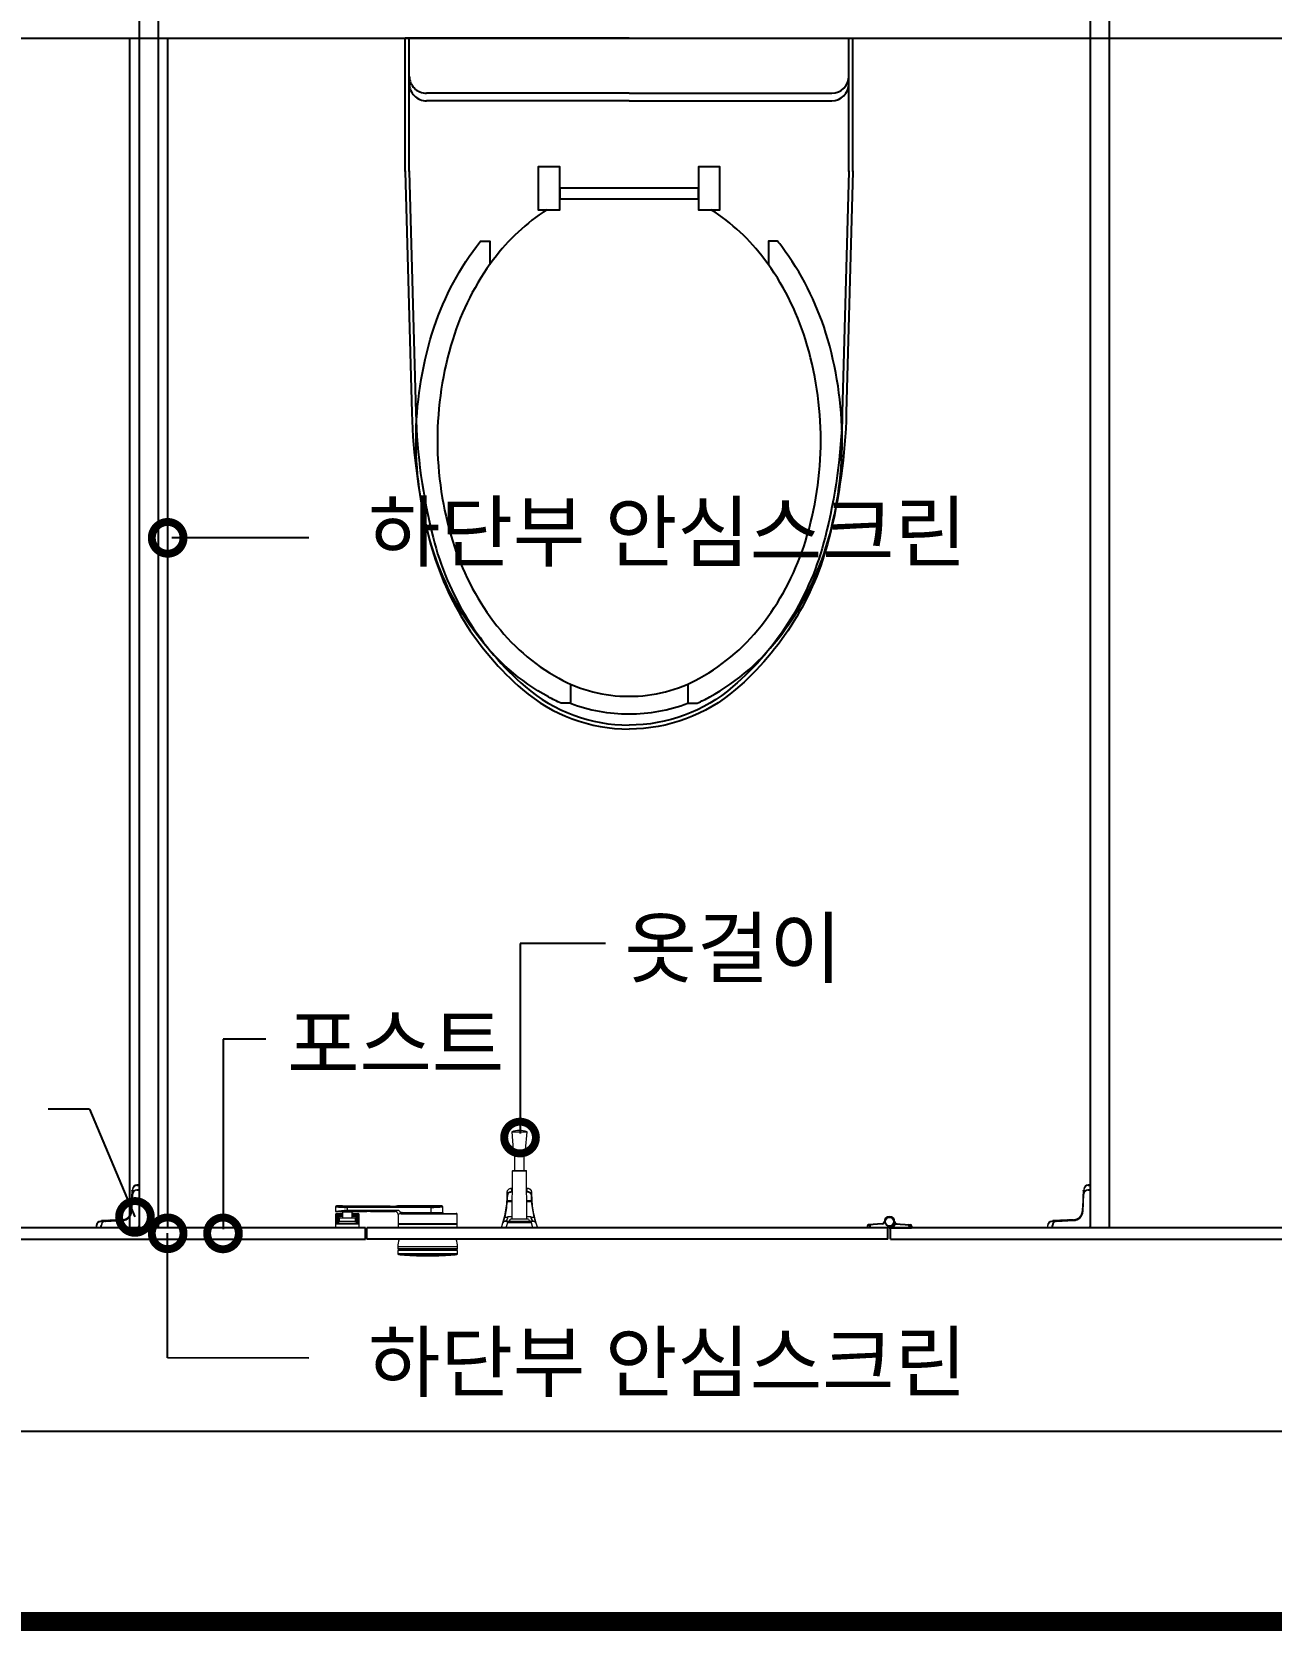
# Model space of a CAD drawing. Extents: x -256 to 8104, y -176 to 5714.
# Drawn here: x 3159 to 3810, y 2764 to 3604 of the extents above; entities that cross this region are included whole.
import ezdxf
from ezdxf.enums import TextEntityAlignment as Align

# ---------------------------------------------------------------- set-up
doc = ezdxf.new("R2010")
doc.units = 0
doc.header["$LTSCALE"] = 30
doc.layers.get('0').update_dxf_attribs({"linetype": 'CONTINUOUS'})
for name, color, linetype in [('0_toilet', 6, 'CONTINUOUS'), ('HAT', 8, 'CONTINUOUS'), ('경첩', 4, 'CONTINUOUS'), ('문자', 3, 'CONTINUOUS'), ('부자재', 4, 'CONTINUOUS'), ('옷걸이', 4, 'CONTINUOUS'), ('잠금쇠(회전형)', 4, 'CONTINUOUS'), ('치수', 1, 'CONTINUOUS'), ('해치', 8, 'CONTINUOUS')]:
    doc.layers.add(name, color=color, linetype=linetype)
doc.styles.add('돋움', font='malgun.ttf')

# ---------------------------------------------------------------- blocks, each defined once
blk = doc.blocks.new('_DOTSMALL')
at = {"color": 0, "linetype": 'ByBlock', "const_width": 0.5}
blk.add_lwpolyline([(-0.0625, 0, 1), (0.0625, 0, 1)], format="xyb", close=True, dxfattribs=at)
blk = doc.blocks.new('A$C63EC304E')
at = {"layer": '치수', "color": 1, "xscale": 2.5, "yscale": 2.5, "zscale": 2.5, "rotation": 234.3098741996962}
blk.add_blockref('_DOTSMALL', (0.312, 0.312), dxfattribs=at)
blk = doc.blocks.new('A$C2BC9653E')
at = {"layer": '치수', "xscale": 0.3333333333333333, "yscale": 0.3333333333333333, "zscale": 0.3333333333333333}
blk.add_blockref('A$C63EC304E', (0, 0), dxfattribs=at)
blk = doc.blocks.new('A$C7FC71301')
at = {"layer": '치수', "rotation": 180}
blk.add_blockref('A$C2BC9653E', (0.208, 0.208), dxfattribs=at)
blk = doc.blocks.new('A$C4A20372B')
at = {"layer": '치수'}
blk.add_blockref('A$C7FC71301', (0, 0), dxfattribs=at)
blk = doc.blocks.new('A$C566469F5')
at = {"layer": '치수'}
blk.add_blockref('A$C4A20372B', (0, 0), dxfattribs=at)
blk = doc.blocks.new('A$C7E317CD4')
at = {"layer": '해치', "xscale": 2, "yscale": 2, "zscale": 2}
blk.add_blockref('A$C566469F5', (0, 0), dxfattribs=at)
blk = doc.blocks.new('A$C601D7F27')
at = {"layer": '치수'}
blk.add_blockref('A$C7E317CD4', (0, 0), dxfattribs=at)
blk = doc.blocks.new('A$C38802C08')
at = {"layer": '치수'}
blk.add_blockref('A$C601D7F27', (0, 0), dxfattribs=at)
blk = doc.blocks.new('A$C10E41893')
at = {"layer": '부자재'}
for p, q in [((6.5, 0), (6.5, 196)), ((123.3, 196), (6.5, 196)), ((123.3, 192.5), (6.5, 192.5)), ((54.8, 0), (54.8, 177.5)), ((61.4, 0), (61.4, 177.5)), ((6.5, 0), (6.5, -196)), ((54.8, 0), (54.8, -177.5)), ((61.4, 0), (61.4, -177.5)), ((123.3, -192.5), (6.5, -192.5)), ((123.3, -196), (6.5, -196))]:
    blk.add_line(p, q, dxfattribs=at)
for points in [[(122.7, 196, -0.012538), (123.3, 196), (334.6, 190.3, -0.055395), (444.7, 175.1, -0.154276), (576.9, 93.3, -0.179504), (611.5, 0, -0.179504)], [(122.8, 192.5, -0.012538), (123.2, 192.5), (334.5, 186.8, -0.055395), (443.8, 171.7, -0.154276), (574.3, 91, -0.179504), (608, 0, -0.179504)], [(572, 51.4), (588.8, 51.4), (588.8, 59.6, 0.021185), (583.3, 70.7, 0.106084), (528.4, 133.7, 0.085733), (452.6, 172.4, 0.075373), (358.7, 186.6, 0.075373), (264.8, 172.4, 0.085733), (189, 133.7, 0.007337), (184.4, 130.1), (184.4, 122), (204.7, 122)], [(156.7, -72, 0.089162), (200.2, -118.7, 0.085733), (270.3, -154.5, 0.075373), (358.7, -167.9, 0.075373), (447.1, -154.5, 0.085733), (517.2, -118.7, 0.106084), (567, -61.6, 0.126931), (582.8, 0, 0.126931), (567, 61.6, 0.106084), (517.2, 118.7, 0.085733), (447.1, 154.5, 0.075373), (358.7, 167.9, 0.075373), (270.3, 154.5, 0.085733), (200.2, 118.7, 0.089162), (156.7, 72)], [(588.8, -51.4, 0.090214), (598.2, 0, 0.090214), (588.8, 51.4, 0.106084)], [(122.7, -196, 0.012538), (123.3, -196), (334.6, -190.3, 0.055395), (444.7, -175.1, 0.154276), (576.9, -93.3, 0.179504), (611.5, 0, 0.179504)], [(122.8, -192.5, 0.012538), (123.2, -192.5), (334.5, -186.8, 0.055395), (443.8, -171.7, 0.154276), (574.3, -91, 0.179504), (608, 0, 0.179504)], [(572, -51.4), (588.8, -51.4), (588.8, -59.6, -0.021185), (583.3, -70.7, -0.106084), (528.4, -133.7, -0.085733), (452.6, -172.4, -0.075373), (358.7, -186.6, -0.075373), (264.8, -172.4, -0.085733), (189, -133.7, -0.007337), (184.4, -130.1), (184.4, -122), (204.7, -122)]]:
    blk.add_lwpolyline(points, format="xyb", dxfattribs=at)
blk.add_lwpolyline([(138, -60.8), (119.3, -60.8), (119.3, -79.5), (156.7, -79.5), (156.7, -60.8), (138, -60.8), (147.3, -60.8), (147.3, 60.8), (138, 60.8), (156.7, 60.8), (156.7, 79.5), (119.3, 79.5), (119.3, 60.8), (138, 60.8), (138, -60.8), (119.3, -60.8)], dxfattribs=at)
for centre, start, end in [((39.8, 177.5), 0, 90), ((46.4, 177.5), 0, 90), ((39.8, -177.5), 270, 0), ((46.4, -177.5), 270, 0)]:
    blk.add_arc(centre, 15, start, end, dxfattribs=at)
blk = doc.blocks.new('AURA_19', base_point=(188321.48, 175.76))
blk.add_line((191041.71, 3776.82), (192541.71, 3776.82))
at = {"color": 2}
for p, q in [((191531.71, 3776.82), (191531.71, 3151.82)), ((191551.71, 3776.82), (191551.71, 3151.82))]:
    blk.add_line(p, q, dxfattribs=at)
at = {"color": 8}
blk.add_line((190805.64, 3045.01), (192768.23, 3045.01), dxfattribs=at)
at = {"color": 8, "const_width": 10}
blk.add_lwpolyline([(188368.92, 2945.01), (194153.46, 2945.01)], dxfattribs=at)
at = {"layer": '0_toilet'}
for p, q in [((191536.71, 3876.82), (191536.71, 3151.82)), ((191546.71, 3876.82), (191546.71, 3151.82)), ((192036.66, 3876.82), (192036.66, 3151.82)), ((192046.76, 3151.81), (192046.76, 3876.81)), ((191655.64, 3151.82), (191431.71, 3151.82)), ((191655.64, 3145.82), (191655.64, 3151.82)), ((191930.21, 3151.82), (191656.39, 3151.82)), ((191656.39, 3145.82), (191656.39, 3151.82)), ((191930.21, 3145.82), (191930.21, 3151.82)), ((192160.69, 3151.82), (191931.71, 3151.82)), ((191931.71, 3145.82), (191931.71, 3151.82)), ((191431.71, 3145.82), (191655.64, 3145.82)), ((191930.21, 3145.82), (191656.39, 3145.82)), ((191931.71, 3145.82), (192160.69, 3145.82))]:
    blk.add_line(p, q, dxfattribs=at)
at = {"layer": '경첩', "color": 4, "linetype": 'Continuous', "lineweight": 15}
for p, q in [((191533.11, 3169.58), (191532.69, 3160.61)), ((191532.75, 3167.27), (191532.72, 3166.6)), ((191532.75, 3167.27), (191532.99, 3167.03)), ((191532.77, 3167.61), (191533, 3167.37)), ((191532.92, 3170.99), (191532.8, 3168.29)), ((191532.8, 3168.29), (191533.04, 3168.05)), ((191532.92, 3170.99), (191533.16, 3170.75)), ((191532.94, 3160.59), (191533.36, 3169.57)), ((191533.03, 3171.58), (191533.2, 3171.42)), ((191533.23, 3172.08), (191533.11, 3169.58)), ((191533.41, 3170.62), (191533.48, 3172.07)), ((191535.46, 3171.82), (191535.46, 3171.92)), ((191535.46, 3171.92), (191536.71, 3171.92)), ((191535.46, 3171.82), (191535.46, 3171.57)), ((191536.71, 3171.82), (191535.46, 3171.82)), ((191535.46, 3171.57), (191536.71, 3171.57)), ((191535.57, 3174.07), (191535.57, 3174.32)), ((191536.71, 3174.32), (191535.57, 3174.32)), ((191535.57, 3174.07), (191536.71, 3174.07)), ((191536.71, 3174.07), (191536.71, 3174.32)), ((191536.71, 3171.92), (191536.71, 3174.07)), ((191536.71, 3171.57), (191536.71, 3171.82)), ((191536.71, 3171.57), (191536.71, 3153.32)), ((192033.06, 3169.58), (192032.64, 3160.61)), ((192032.7, 3167.27), (192032.67, 3166.6)), ((192032.7, 3167.27), (192032.94, 3167.03)), ((192032.72, 3167.61), (192032.95, 3167.37)), ((192032.87, 3170.99), (192032.75, 3168.29)), ((192032.75, 3168.29), (192032.99, 3168.05)), ((192032.87, 3170.99), (192033.11, 3170.75)), ((192032.89, 3160.59), (192033.31, 3169.57)), ((192032.98, 3171.58), (192033.15, 3171.42)), ((192033.18, 3172.08), (192033.06, 3169.58)), ((192033.36, 3170.62), (192033.43, 3172.07)), ((192035.41, 3171.82), (192035.41, 3171.92)), ((192035.41, 3171.92), (192036.66, 3171.92)), ((192035.41, 3171.82), (192035.41, 3171.57)), ((192036.66, 3171.82), (192035.41, 3171.82)), ((192035.41, 3171.57), (192036.66, 3171.57)), ((192035.52, 3174.07), (192035.52, 3174.32)), ((192036.66, 3174.32), (192035.52, 3174.32)), ((192035.52, 3174.07), (192036.66, 3174.07)), ((192036.66, 3174.07), (192036.66, 3174.32)), ((192036.66, 3171.92), (192036.66, 3174.07)), ((192036.66, 3171.57), (192036.66, 3171.82)), ((192036.66, 3171.57), (192036.66, 3153.32)), ((191531.88, 3158.6), (191532.06, 3158.41)), ((191532, 3158.83), (191532.18, 3158.65)), ((191532.16, 3159.23), (191532.36, 3159.04)), ((191532.52, 3159.55), (191532.31, 3159.76)), ((191532.32, 3159.76), (191532.52, 3159.55)), ((191532.39, 3160.13), (191532.6, 3159.91)), ((191532.42, 3160.35), (191532.64, 3160.13)), ((191532.47, 3161.26), (191532.44, 3160.62)), ((191532.49, 3161.7), (191532.47, 3161.36)), ((191532.47, 3161.36), (191532.71, 3161.13)), ((191532.47, 3161.36), (191532.47, 3161.26)), ((191532.47, 3161.26), (191532.71, 3161.03)), ((191532.54, 3162.72), (191532.49, 3161.8)), ((191532.49, 3161.8), (191532.73, 3161.56)), ((191532.49, 3161.8), (191532.49, 3161.7)), ((191532.49, 3161.7), (191532.73, 3161.46)), ((191532.54, 3162.72), (191532.77, 3162.48)), ((191532.57, 3163.38), (191532.55, 3162.96)), ((191532.55, 3162.96), (191532.79, 3162.72)), ((191532.7, 3166.26), (191532.57, 3163.39)), ((191532.57, 3163.39), (191532.81, 3163.15)), ((191532.57, 3163.38), (191532.81, 3163.14)), ((191532.7, 3166.26), (191532.94, 3166.02)), ((191532.72, 3166.6), (191532.96, 3166.36)), ((192031.83, 3158.6), (192032.01, 3158.41)), ((192031.95, 3158.83), (192032.13, 3158.65)), ((192032.11, 3159.23), (192032.31, 3159.04)), ((192032.47, 3159.55), (192032.26, 3159.76)), ((192032.27, 3159.76), (192032.47, 3159.55)), ((192032.34, 3160.13), (192032.55, 3159.91)), ((192032.37, 3160.35), (192032.59, 3160.13)), ((192032.42, 3161.26), (192032.39, 3160.62)), ((192032.44, 3161.7), (192032.42, 3161.36)), ((192032.42, 3161.36), (192032.66, 3161.13)), ((192032.42, 3161.36), (192032.42, 3161.26)), ((192032.42, 3161.26), (192032.66, 3161.03)), ((192032.49, 3162.72), (192032.44, 3161.8)), ((192032.44, 3161.8), (192032.68, 3161.56)), ((192032.44, 3161.8), (192032.44, 3161.7)), ((192032.44, 3161.7), (192032.68, 3161.46)), ((192032.49, 3162.72), (192032.72, 3162.48)), ((192032.52, 3163.38), (192032.5, 3162.96)), ((192032.5, 3162.96), (192032.74, 3162.72)), ((192032.65, 3166.26), (192032.52, 3163.39)), ((192032.52, 3163.39), (192032.76, 3163.15)), ((192032.52, 3163.38), (192032.76, 3163.14)), ((192032.65, 3166.26), (192032.89, 3166.02)), ((192032.67, 3166.6), (192032.91, 3166.36)), ((191514.46, 3152.96), (191514.21, 3152.96)), ((191514.21, 3152.96), (191514.21, 3151.82)), ((191514.21, 3151.82), (191514.46, 3151.82)), ((191514.46, 3151.82), (191514.46, 3152.96)), ((191514.46, 3151.82), (191516.61, 3151.82)), ((191518.95, 3155.42), (191516.45, 3155.31)), ((191516.47, 3155.06), (191517.91, 3155.12)), ((191516.61, 3151.82), (191516.61, 3153.07)), ((191516.61, 3153.07), (191516.71, 3153.07)), ((191516.71, 3153.08), (191516.96, 3153.08)), ((191516.71, 3153.08), (191516.71, 3151.82)), ((191516.71, 3151.82), (191516.96, 3151.82)), ((191516.95, 3155.5), (191517.03, 3155.58)), ((191516.95, 3155.5), (191517.11, 3155.34)), ((191516.96, 3151.82), (191516.96, 3153.08)), ((191535.21, 3151.82), (191516.96, 3151.82)), ((191520.25, 3155.73), (191517.03, 3155.58)), ((191527.93, 3155.85), (191518.95, 3155.42)), ((191518.97, 3155.17), (191527.94, 3155.6)), ((191520.25, 3155.73), (191520.49, 3155.5)), ((191520.92, 3155.77), (191521.16, 3155.53)), ((191521.26, 3155.78), (191521.5, 3155.54)), ((191524.64, 3155.94), (191521.93, 3155.81)), ((191521.93, 3155.81), (191522.17, 3155.58)), ((191524.64, 3155.94), (191524.87, 3155.7)), ((191525.31, 3155.97), (191525.55, 3155.73)), ((191525.65, 3155.99), (191525.89, 3155.75)), ((191527.67, 3156.08), (191526.32, 3156.02)), ((191526.32, 3156.02), (191526.56, 3155.78)), ((191527.91, 3156.1), (191527.67, 3156.08)), ((191527.67, 3156.08), (191527.91, 3155.85)), ((191528.92, 3156.25), (191529.12, 3156.05)), ((191529.45, 3156.43), (191529.64, 3156.24)), ((191529.7, 3156.54), (191529.89, 3156.35)), ((191530.16, 3156.78), (191530.34, 3156.6)), ((191530.37, 3156.92), (191530.55, 3156.74)), ((191531.46, 3157.95), (191531.64, 3157.78)), ((191531.61, 3158.16), (191531.79, 3157.98)), ((192014.41, 3152.96), (192014.16, 3152.96)), ((192014.16, 3152.96), (192014.16, 3151.82)), ((192014.16, 3151.82), (192014.41, 3151.82)), ((192014.41, 3151.82), (192014.41, 3152.96)), ((192014.41, 3151.82), (192016.56, 3151.82)), ((192018.9, 3155.42), (192016.4, 3155.31)), ((192016.42, 3155.06), (192017.86, 3155.12)), ((192016.56, 3151.82), (192016.56, 3153.07)), ((192016.56, 3153.07), (192016.66, 3153.07)), ((192016.66, 3153.08), (192016.91, 3153.08)), ((192016.66, 3153.08), (192016.66, 3151.82)), ((192016.66, 3151.82), (192016.91, 3151.82)), ((192016.9, 3155.5), (192016.98, 3155.58)), ((192016.9, 3155.5), (192017.06, 3155.34)), ((192016.91, 3151.82), (192016.91, 3153.08)), ((192035.16, 3151.82), (192016.91, 3151.82)), ((192020.2, 3155.73), (192016.98, 3155.58)), ((192027.88, 3155.85), (192018.9, 3155.42)), ((192018.92, 3155.17), (192027.89, 3155.6)), ((192020.2, 3155.73), (192020.44, 3155.5)), ((192020.87, 3155.77), (192021.11, 3155.53)), ((192021.21, 3155.78), (192021.45, 3155.54)), ((192024.59, 3155.94), (192021.88, 3155.81)), ((192021.88, 3155.81), (192022.12, 3155.58)), ((192024.59, 3155.94), (192024.82, 3155.7)), ((192025.26, 3155.97), (192025.5, 3155.73)), ((192025.6, 3155.99), (192025.84, 3155.75)), ((192027.62, 3156.08), (192026.27, 3156.02)), ((192026.27, 3156.02), (192026.51, 3155.78)), ((192027.86, 3156.1), (192027.62, 3156.08)), ((192027.62, 3156.08), (192027.86, 3155.85)), ((192028.87, 3156.25), (192029.07, 3156.05)), ((192029.4, 3156.43), (192029.59, 3156.24)), ((192029.65, 3156.54), (192029.84, 3156.35)), ((192030.11, 3156.78), (192030.29, 3156.6)), ((192030.32, 3156.92), (192030.5, 3156.74)), ((192031.41, 3157.95), (192031.59, 3157.78)), ((192031.56, 3158.16), (192031.74, 3157.98))]:
    blk.add_line(p, q, dxfattribs=at)
at = {"layer": '경첩', "color": 4, "linetype": 'Continuous', "lineweight": 15, "flags": 128}
for points in [[(191532.8, 3168.29), (191532.79, 3168.15), (191532.79, 3168.03), (191532.78, 3167.91), (191532.77, 3167.81), (191532.77, 3167.72), (191532.77, 3167.66), (191532.77, 3167.62), (191532.77, 3167.61)], [(191532.95, 3171.5), (191532.94, 3171.39), (191532.94, 3171.27), (191532.93, 3171.13), (191532.92, 3170.99)], [(191532.95, 3171.5), (191532.97, 3171.52), (191532.99, 3171.53), (191533, 3171.55), (191533.01, 3171.56), (191533.02, 3171.57), (191533.03, 3171.58), (191533.03, 3171.58), (191533.03, 3171.58)], [(191533.11, 3169.58), (191533.11, 3169.58), (191533.13, 3169.58), (191533.15, 3169.58), (191533.18, 3169.58), (191533.22, 3169.57), (191533.26, 3169.57), (191533.31, 3169.57), (191533.36, 3169.57)], [(191533.48, 3172.07), (191533.43, 3172.07), (191533.38, 3172.07), (191533.34, 3172.07), (191533.3, 3172.08), (191533.27, 3172.08), (191533.25, 3172.08), (191533.23, 3172.08), (191533.23, 3172.08)], [(192032.75, 3168.29), (192032.74, 3168.15), (192032.74, 3168.03), (192032.73, 3167.91), (192032.72, 3167.81), (192032.72, 3167.72), (192032.72, 3167.66), (192032.72, 3167.62), (192032.72, 3167.61)], [(192032.9, 3171.5), (192032.89, 3171.39), (192032.89, 3171.27), (192032.88, 3171.13), (192032.87, 3170.99)], [(192032.9, 3171.5), (192032.92, 3171.52), (192032.94, 3171.53), (192032.95, 3171.55), (192032.96, 3171.56), (192032.97, 3171.57), (192032.98, 3171.58), (192032.98, 3171.58), (192032.98, 3171.58)], [(192033.06, 3169.58), (192033.06, 3169.58), (192033.08, 3169.58), (192033.1, 3169.58), (192033.13, 3169.58), (192033.17, 3169.57), (192033.21, 3169.57), (192033.26, 3169.57), (192033.31, 3169.57)], [(192033.43, 3172.07), (192033.38, 3172.07), (192033.33, 3172.07), (192033.29, 3172.07), (192033.25, 3172.08), (192033.22, 3172.08), (192033.2, 3172.08), (192033.18, 3172.08), (192033.18, 3172.08)], [(191532.32, 3159.76), (191532.32, 3159.76), (191532.32, 3159.76)], [(191532.42, 3160.35), (191532.4, 3160.19), (191532.39, 3160.13)], [(191532.55, 3162.96), (191532.54, 3162.89), (191532.54, 3162.81), (191532.54, 3162.72)], [(191532.57, 3163.39), (191532.57, 3163.39), (191532.57, 3163.38)], [(191532.69, 3160.61), (191532.69, 3160.61), (191532.7, 3160.6), (191532.73, 3160.6), (191532.76, 3160.6), (191532.8, 3160.6), (191532.84, 3160.6), (191532.89, 3160.6), (191532.94, 3160.59)], [(192032.27, 3159.76), (192032.27, 3159.76), (192032.27, 3159.76)], [(192032.37, 3160.35), (192032.35, 3160.19), (192032.34, 3160.13)], [(192032.5, 3162.96), (192032.49, 3162.89), (192032.49, 3162.81), (192032.49, 3162.72)], [(192032.52, 3163.39), (192032.52, 3163.39), (192032.52, 3163.38)], [(192032.64, 3160.61), (192032.64, 3160.61), (192032.65, 3160.6), (192032.68, 3160.6), (192032.71, 3160.6), (192032.75, 3160.6), (192032.79, 3160.6), (192032.84, 3160.6), (192032.89, 3160.59)], [(191516.47, 3155.06), (191516.46, 3155.1), (191516.46, 3155.15), (191516.46, 3155.19), (191516.46, 3155.23), (191516.46, 3155.26), (191516.45, 3155.29), (191516.45, 3155.3), (191516.45, 3155.31)], [(191518.95, 3155.42), (191518.95, 3155.42), (191518.95, 3155.4), (191518.96, 3155.38), (191518.96, 3155.35), (191518.96, 3155.31), (191518.96, 3155.27), (191518.96, 3155.22), (191518.97, 3155.17)], [(191520.92, 3155.77), (191520.91, 3155.77), (191520.87, 3155.76), (191520.81, 3155.76), (191520.72, 3155.76), (191520.62, 3155.75), (191520.5, 3155.75), (191520.38, 3155.74), (191520.25, 3155.73)], [(191521.93, 3155.81), (191521.82, 3155.81), (191521.7, 3155.8), (191521.6, 3155.8), (191521.5, 3155.79), (191521.42, 3155.79), (191521.35, 3155.79), (191521.3, 3155.78), (191521.27, 3155.78), (191521.26, 3155.78)], [(191525.31, 3155.97), (191525.3, 3155.97), (191525.26, 3155.97), (191525.2, 3155.97), (191525.11, 3155.96), (191525.01, 3155.96), (191524.89, 3155.95), (191524.77, 3155.95), (191524.64, 3155.94)], [(191526.32, 3156.02), (191526.19, 3156.01), (191526.07, 3156.01), (191525.95, 3156), (191525.85, 3156), (191525.76, 3155.99), (191525.7, 3155.99), (191525.66, 3155.99), (191525.65, 3155.99)], [(191527.93, 3155.85), (191527.93, 3155.84), (191527.93, 3155.83), (191527.93, 3155.8), (191527.93, 3155.77), (191527.93, 3155.74), (191527.93, 3155.69), (191527.94, 3155.65), (191527.94, 3155.6)], [(192016.42, 3155.06), (192016.41, 3155.1), (192016.41, 3155.15), (192016.41, 3155.19), (192016.41, 3155.23), (192016.41, 3155.26), (192016.4, 3155.29), (192016.4, 3155.3), (192016.4, 3155.31)], [(192018.9, 3155.42), (192018.9, 3155.42), (192018.9, 3155.4), (192018.91, 3155.38), (192018.91, 3155.35), (192018.91, 3155.31), (192018.91, 3155.27), (192018.91, 3155.22), (192018.92, 3155.17)], [(192020.87, 3155.77), (192020.86, 3155.77), (192020.82, 3155.76), (192020.76, 3155.76), (192020.67, 3155.76), (192020.57, 3155.75), (192020.45, 3155.75), (192020.33, 3155.74), (192020.2, 3155.73)], [(192021.88, 3155.81), (192021.77, 3155.81), (192021.65, 3155.8), (192021.55, 3155.8), (192021.45, 3155.79), (192021.37, 3155.79), (192021.3, 3155.79), (192021.25, 3155.78), (192021.22, 3155.78), (192021.21, 3155.78)], [(192025.26, 3155.97), (192025.25, 3155.97), (192025.21, 3155.97), (192025.15, 3155.97), (192025.06, 3155.96), (192024.96, 3155.96), (192024.84, 3155.95), (192024.72, 3155.95), (192024.59, 3155.94)], [(192026.27, 3156.02), (192026.14, 3156.01), (192026.02, 3156.01), (192025.9, 3156), (192025.8, 3156), (192025.71, 3155.99), (192025.65, 3155.99), (192025.61, 3155.99), (192025.6, 3155.99)], [(192027.88, 3155.85), (192027.88, 3155.84), (192027.88, 3155.83), (192027.88, 3155.8), (192027.88, 3155.77), (192027.88, 3155.74), (192027.88, 3155.69), (192027.89, 3155.65), (192027.89, 3155.6)]]:
    blk.add_lwpolyline(points, dxfattribs=at)
at = {"layer": '경첩', "color": 4, "linetype": 'Continuous', "lineweight": 15}
for centre, radius, start, end in [((191535.46, 3169.47), 2.35, 90, 177.30166), ((191535.57, 3171.97), 2.35, 90, 177.30166), ((191535.46, 3169.47), 2.1, 90, 177.30166), ((191535.57, 3171.97), 2.1, 90, 177.30166), ((192035.41, 3169.47), 2.35, 90, 177.30166), ((192035.52, 3171.97), 2.35, 90, 177.30166), ((192035.41, 3169.47), 2.1, 90, 177.30166), ((192035.52, 3171.97), 2.1, 90, 177.30166), ((191527.69, 3160.84), 5, 272.69834, 357.30166), ((191527.69, 3160.84), 5.25, 272.69834, 357.30166), ((191527.69, 3160.84), 4.75, 325.61511, 331.82645), ((191527.69, 3160.84), 4.75, 335.00519, 340.23398), ((191527.69, 3160.84), 4.75, 340.23398, 346.75686), ((191527.69, 3160.84), 4.75, 346.83767, 351.3944), ((191527.69, 3160.84), 4.75, 354.09118, 357.30166), ((192027.64, 3160.84), 5, 272.69834, 357.30166), ((192027.64, 3160.84), 5.25, 272.69834, 357.30166), ((192027.64, 3160.84), 4.75, 325.61511, 331.82645), ((192027.64, 3160.84), 4.75, 335.00519, 340.23398), ((192027.64, 3160.84), 4.75, 340.23398, 346.75686), ((192027.64, 3160.84), 4.75, 346.83767, 351.3944), ((192027.64, 3160.84), 4.75, 354.09118, 357.30166), ((191516.56, 3152.96), 2.35, 92.69834, 180), ((191516.56, 3152.96), 2.1, 92.69834, 180), ((191519.06, 3153.08), 2.35, 92.69834, 180), ((191519.06, 3153.08), 2.1, 92.69834, 180), ((191527.69, 3160.84), 4.75, 272.69834, 285), ((191527.69, 3160.84), 4.75, 284.99982, 291.75061), ((191527.69, 3160.84), 4.75, 294.99481, 301.29977), ((191527.69, 3160.84), 4.75, 301.29911, 304.38581), ((191527.69, 3160.84), 4.75, 304.38489, 322.56084), ((191527.69, 3160.84), 4.75, 322.56123, 325.61449), ((191535.21, 3153.32), 1.5, 270, 0), ((192016.51, 3152.96), 2.35, 92.69834, 180), ((192016.51, 3152.96), 2.1, 92.69834, 180), ((192019.01, 3153.08), 2.35, 92.69834, 180), ((192019.01, 3153.08), 2.1, 92.69834, 180), ((192027.64, 3160.84), 4.75, 272.69834, 285), ((192027.64, 3160.84), 4.75, 284.99982, 291.75061), ((192027.64, 3160.84), 4.75, 294.99481, 301.29977), ((192027.64, 3160.84), 4.75, 301.29911, 304.38581), ((192027.64, 3160.84), 4.75, 304.38489, 322.56084), ((192027.64, 3160.84), 4.75, 322.56123, 325.61449), ((192035.16, 3153.32), 1.5, 270, 0)]:
    blk.add_arc(centre, radius, start, end, dxfattribs=at)
at = {"layer": '부자재'}
for p, q in [((191919.52, 3152.74), (191919.52, 3151.82)), ((191930.18, 3151.82), (191919.52, 3151.82)), ((191927.27, 3153.9), (191920.07, 3153.4)), ((191920.77, 3152.91), (191920.77, 3151.82)), ((191930.98, 3152.37), (191930.98, 3151.57)), ((191931.23, 3151.57), (191930.98, 3151.57)), ((191931.23, 3152.37), (191931.23, 3151.57)), ((191931.7, 3151.86), (191931.7, 3151.82)), ((191931.7, 3151.82), (191942.69, 3151.82)), ((191933.98, 3153.98), (191942.14, 3153.4)), ((191941.44, 3152.91), (191941.44, 3151.82)), ((191942.69, 3152.74), (191942.69, 3151.82))]:
    blk.add_line(p, q, dxfattribs=at)
at = {"layer": '부자재', "color": 1}
blk.add_circle((191931.11, 3155.03), 2.34, dxfattribs=at)
at = {"layer": '부자재'}
for centre, radius, start, end in [((191920.22, 3152.72), 0.7, 101.7765, 181.67124), ((191921.63, 3152.67), 0.884, 113.40773, 164.5497), ((191927.2, 3155.2), 1.29, 272.92313, 352.47243), ((191931.11, 3155.03), 2.62, 270, 180), ((191931.47, 3150.79), 1.65, 102.52675, 141.54753), ((191930.75, 3150.79), 1.65, 43.10029, 77.47325), ((191931.2, 3154.68), 2.86, 280.08401, 345.97919), ((191935.02, 3155.2), 1.29, 187.52757, 267.07687), ((191940.59, 3152.67), 0.884, 15.4503, 67.30044), ((191942, 3152.72), 0.7, 358.32876, 78.2235)]:
    blk.add_arc(centre, radius, start, end, dxfattribs=at)
at = {"layer": '옷걸이', "lineweight": 15}
for p, q in [((191732.6, 3202.25), (191733.35, 3192.75)), ((191732.6, 3202.25), (191740.6, 3202.25)), ((191739.85, 3192.75), (191740.6, 3202.25)), ((191733.35, 3192.75), (191739.85, 3192.75)), ((191734.1, 3192.75), (191734.1, 3181.9)), ((191739.1, 3181.9), (191739.1, 3192.75)), ((191732.85, 3181.66), (191732.63, 3156.4)), ((191740.35, 3181.66), (191732.85, 3181.66)), ((191733.1, 3181.9), (191736.6, 3181.9)), ((191736.6, 3181.9), (191740.1, 3181.9)), ((191740.57, 3156.4), (191740.35, 3181.66)), ((191732.77, 3172.54), (191732.67, 3172.54)), ((191732.67, 3172.54), (191732.67, 3172.45)), ((191732.77, 3172.45), (191732.67, 3172.45)), ((191732.68, 3170.92), (191732.68, 3170.56)), ((191732.68, 3170.92), (191732.76, 3170.92)), ((191732.75, 3170.56), (191732.68, 3170.56)), ((191740.53, 3172.54), (191740.43, 3172.54)), ((191740.53, 3172.45), (191740.43, 3172.45)), ((191740.44, 3170.92), (191740.52, 3170.92)), ((191740.52, 3170.56), (191740.45, 3170.56)), ((191740.52, 3170.92), (191740.52, 3170.56)), ((191740.53, 3172.54), (191740.53, 3172.45)), ((191732.71, 3165.44), (191730.26, 3165.44)), ((191730.33, 3166.2), (191732.72, 3166.2)), ((191740.48, 3166.2), (191742.87, 3166.2)), ((191742.94, 3165.44), (191740.49, 3165.44)), ((191727.1, 3151.9), (191727.94, 3154.47)), ((191729.48, 3151.9), (191727.1, 3151.9)), ((191727.94, 3154.47), (191727.95, 3154.48)), ((191727.95, 3154.48), (191727.95, 3154.48)), ((191728.93, 3155.27), (191728.82, 3155.24)), ((191728.9, 3155.16), (191728.89, 3155.16)), ((191744.31, 3155.16), (191728.9, 3155.16)), ((191730.34, 3157.31), (191728.91, 3157.31)), ((191730.34, 3157.29), (191728.91, 3157.29)), ((191730.31, 3154.45), (191729.48, 3151.9)), ((191743.73, 3151.9), (191729.48, 3151.9)), ((191730.28, 3156.75), (191730.35, 3157.33)), ((191730.31, 3154.45), (191730.31, 3155.14)), ((191730.31, 3155.14), (191742.89, 3155.14)), ((191742.89, 3154.45), (191730.31, 3154.45)), ((191741.38, 3156.4), (191731.83, 3156.4)), ((191742.86, 3157.33), (191742.92, 3156.77)), ((191744.29, 3157.31), (191742.86, 3157.31)), ((191744.29, 3157.29), (191742.86, 3157.29)), ((191742.89, 3154.45), (191742.89, 3155.14)), ((191743.73, 3151.9), (191742.89, 3154.45)), ((191746.1, 3151.9), (191743.73, 3151.9)), ((191744.37, 3155.24), (191744.27, 3155.27)), ((191744.31, 3155.16), (191744.31, 3155.16)), ((191744.42, 3155.23), (191744.33, 3155.26)), ((191745.25, 3154.48), (191745.26, 3154.48)), ((191745.26, 3154.48), (191745.26, 3154.47)), ((191745.26, 3154.47), (191746.1, 3151.9))]:
    blk.add_line(p, q, dxfattribs=at)
at = {"layer": '옷걸이', "lineweight": 15, "flags": 128}
for points in [[(191732.67, 3172.54), (191732.62, 3172.54), (191732.29, 3172.52), (191731.96, 3172.47), (191731.64, 3172.39), (191731.35, 3172.28), (191731.07, 3172.15), (191730.83, 3171.99), (191730.61, 3171.81), (191730.44, 3171.61), (191730.3, 3171.39), (191730.21, 3171.16), (191730.17, 3170.93), (191730.18, 3170.89)], [(191732.67, 3172.45), (191732.25, 3172.42), (191731.84, 3172.36), (191731.46, 3172.24), (191731.11, 3172.09), (191730.8, 3171.91), (191730.55, 3171.69), (191730.36, 3171.45), (191730.23, 3171.19), (191730.17, 3170.87), (191730.17, 3170.82)], [(191730.18, 3169.32), (191730.22, 3169.59), (191730.33, 3169.85), (191730.5, 3170.09), (191730.74, 3170.32), (191731.03, 3170.51), (191731.37, 3170.68), (191731.74, 3170.8), (191732.14, 3170.88), (191732.68, 3170.92)], [(191732.68, 3170.56), (191732.2, 3170.53), (191731.84, 3170.46), (191731.5, 3170.35), (191731.19, 3170.2), (191730.93, 3170.03), (191730.72, 3169.82), (191730.56, 3169.6), (191730.47, 3169.37), (191730.43, 3169.12)], [(191740.52, 3170.92), (191740.94, 3170.89), (191741.35, 3170.83), (191741.73, 3170.71), (191742.08, 3170.56), (191742.39, 3170.38), (191742.64, 3170.16), (191742.83, 3169.92), (191742.96, 3169.66), (191743.02, 3169.32)], [(191742.77, 3169.12), (191742.71, 3169.43), (191742.6, 3169.67), (191742.43, 3169.88), (191742.2, 3170.08), (191741.92, 3170.25), (191741.61, 3170.38), (191741.26, 3170.48), (191740.9, 3170.54), (191740.52, 3170.56)], [(191743.03, 3170.82), (191743.03, 3170.83), (191743.01, 3171.06), (191742.94, 3171.28), (191742.84, 3171.5), (191742.69, 3171.7), (191742.5, 3171.89), (191742.28, 3172.06), (191742.03, 3172.2), (191741.74, 3172.33), (191741.44, 3172.42), (191741.12, 3172.49), (191740.79, 3172.53), (191740.53, 3172.53)], [(191743.03, 3170.82), (191743, 3171.09), (191742.9, 3171.35), (191742.73, 3171.6), (191742.5, 3171.82), (191742.22, 3172.02), (191741.88, 3172.19), (191741.51, 3172.32), (191741.11, 3172.4), (191740.61, 3172.45), (191740.53, 3172.45)], [(191730.01, 3165.46), (191730.02, 3165.46), (191730.03, 3165.46), (191730.06, 3165.45), (191730.09, 3165.45), (191730.13, 3165.45), (191730.17, 3165.44), (191730.22, 3165.44), (191730.26, 3165.44)], [(191743.19, 3165.46), (191743.18, 3165.46), (191743.17, 3165.46), (191743.14, 3165.45), (191743.11, 3165.45), (191743.08, 3165.45), (191743.03, 3165.44), (191742.99, 3165.44), (191742.94, 3165.44)], [(191728.67, 3157.11), (191728.67, 3157.12), (191728.67, 3157.11)], [(191728.87, 3155.26), (191728.81, 3155.25), (191728.77, 3155.23)], [(191728.87, 3155.26), (191728.88, 3155.27), (191728.93, 3155.27)], [(191728.93, 3155.27), (191728.9, 3155.19), (191728.9, 3155.16)], [(191728.91, 3157.3), (191728.91, 3157.31), (191728.91, 3157.29)], [(191731.11, 3155.2), (191730.69, 3155.21), (191730.45, 3155.24), (191730.37, 3155.27), (191730.47, 3155.31), (191730.75, 3155.35), (191730.86, 3155.36)], [(191732.64, 3157.69), (191732.04, 3157.67), (191730.77, 3157.62)], [(191742.43, 3157.62), (191740.85, 3157.68), (191740.56, 3157.69)], [(191742.34, 3155.36), (191742.62, 3155.33), (191742.81, 3155.29), (191742.81, 3155.25), (191742.64, 3155.23), (191742.31, 3155.2), (191741.85, 3155.19)], [(191744.31, 3155.16), (191744.3, 3155.19), (191744.27, 3155.27)], [(191744.33, 3155.26), (191744.32, 3155.27), (191744.27, 3155.27)]]:
    blk.add_lwpolyline(points, dxfattribs=at)
at = {"layer": '옷걸이', "lineweight": 15}
for centre, radius, start, end in [((191736.6, 3191.96), 11.04, 68.76069, 111.23931), ((191733.1, 3181.65), 0.25, 90, 179.5), ((191740.1, 3181.65), 0.25, 0.5, 90), ((191677.42, 3169.68), 52.77, 356.45107, 359.60958), ((191677.42, 3169.68), 52.77, 359.60958, 1.23689), ((191730.41, 3169.35), 0.227, 188.20874, 276.39203), ((191677.42, 3169.49), 53.02, 356.45107, 359.60958), ((191677.42, 3171.28), 55.27, 359.61891, 1.20733), ((191795.78, 3171.28), 55.27, 178.79267, 180.38109), ((191742.79, 3169.35), 0.227, 263.60797, 351.79126), ((191795.78, 3169.49), 53.02, 180.39042, 183.54893), ((191795.78, 3169.68), 52.77, 178.76311, 180.39042), ((191795.78, 3169.68), 52.77, 180.39042, 183.54893), ((191677.42, 3169.68), 52.77, 346.23171, 355.4136), ((191677.42, 3169.68), 53.02, 346.50971, 355.4136), ((191677.42, 3169.68), 52.77, 355.41362, 356.45105), ((191730.31, 3166.43), 0.23, 185.45744, 275.18876), ((191696.36, 3168.84), 34.07, 354.27357, 355.56682), ((191742.89, 3166.43), 0.23, 264.81124, 354.54256), ((191776.84, 3168.84), 34.08, 184.43326, 185.72635), ((191795.78, 3169.68), 53.02, 184.5864, 193.49029), ((191795.78, 3169.68), 52.76, 183.54888, 184.58645), ((191795.78, 3169.68), 52.77, 184.5864, 193.76829), ((191728.89, 3154.16), 1, 89.99372, 161.80813), ((191678.66, 3169.34), 51.47, 343.23764, 346.25768), ((191729.05, 3154.09), 1.17, 101.39698, 160.6752), ((191679.06, 3169.5), 51.33, 343.52264, 346.23766), ((191728.91, 3157.06), 0.25, 90.27283, 166.23947), ((191728.9, 3157.05), 0.247, 89.25852, 165.91582), ((191728.49, 3157.04), 1.81, 282.06066, 352.51429), ((191728.36, 3157.44), 2.24, 284.82654, 3.59318), ((191730.59, 3157.33), 0.248, 89.5881, 179.72305), ((191730.7, 3157.25), 0.376, 79.93932, 150.54556), ((191730.74, 3157.31), 0.307, 84.77864, 118.98165), ((191730.43, 3156.73), 1.43, 284.10574, 346.92454), ((191736.73, 3556.29), 401.13, 269.19679, 270.73159), ((191742.77, 3156.73), 1.44, 193.11861, 255.96551), ((191742.46, 3157.35), 0.271, 58.63439, 97.60531), ((191742.49, 3157.22), 0.4, 32.00917, 97.80826), ((191744.84, 3157.44), 2.24, 176.39085, 255.18943), ((191742.61, 3157.33), 0.248, 0.27695, 90.4119), ((191744.7, 3157.03), 1.8, 186.78644, 258.2605), ((191744.29, 3157.06), 0.25, 13.76166, 89.45314), ((191744.3, 3157.05), 0.247, 14.08418, 90.74148), ((191793.98, 3169.46), 51.15, 193.75841, 196.46904), ((191744.31, 3154.16), 1, 18.19187, 90.00628), ((191744.16, 3154.1), 1.16, 19.29372, 79.39421), ((191794.77, 3169.4), 51.71, 193.74931, 196.75644)]:
    blk.add_arc(centre, radius, start, end, dxfattribs=at)
at = {"layer": '잠금쇠(회전형)', "linetype": 'Continuous', "lineweight": 15}
for p, q in [((191639.89, 3162.92), (191639.89, 3160.42)), ((191639.89, 3160.42), (191643.16, 3160.42)), ((191639.89, 3158.82), (191639.89, 3151.82)), ((191640.29, 3158.82), (191639.89, 3158.82)), ((191640.29, 3153.82), (191640.29, 3158.82)), ((191640.29, 3158.82), (191640.76, 3158.82)), ((191642.23, 3163.42), (191640.39, 3163.42)), ((191640.39, 3159.32), (191640.76, 3159.32)), ((191640.76, 3158.82), (191640.76, 3159.32)), ((191640.76, 3159.32), (191642.64, 3159.32)), ((191640.76, 3158.82), (191640.76, 3154.28)), ((191642.64, 3158.82), (191640.76, 3158.82)), ((191642.64, 3158.82), (191642.64, 3159.32)), ((191642.64, 3159.32), (191643.64, 3159.32)), ((191642.64, 3158.32), (191642.64, 3158.82)), ((191643.14, 3158.82), (191642.64, 3158.82)), ((191643.14, 3158.82), (191643.14, 3158.32)), ((191643.64, 3158.82), (191643.14, 3158.82)), ((191643.16, 3160.42), (191643.16, 3160.42)), ((191643.64, 3159.92), (191643.64, 3157.07)), ((191668.64, 3163.22), (191646.14, 3163.22)), ((191668.64, 3163.22), (191646.14, 3163.22)), ((191646.14, 3163.22), (191646.14, 3163.22)), ((191646.14, 3162.98), (191690.14, 3162.98)), ((191646.14, 3162.49), (191646.14, 3162.98)), ((191646.14, 3162.49), (191646.14, 3160.92)), ((191690.14, 3162.49), (191646.14, 3162.49)), ((191672.59, 3160.92), (191646.14, 3160.92)), ((191648.64, 3157.07), (191648.64, 3159.92)), ((191648.64, 3159.32), (191649.64, 3159.32)), ((191649.14, 3158.82), (191648.64, 3158.82)), ((191649.14, 3160.42), (191656.4, 3160.42)), ((191649.64, 3158.82), (191649.14, 3158.82)), ((191649.14, 3158.32), (191649.14, 3158.82)), ((191649.64, 3159.32), (191649.64, 3158.82)), ((191649.64, 3159.32), (191651.52, 3159.32)), ((191651.52, 3158.82), (191649.64, 3158.82)), ((191649.64, 3158.82), (191649.64, 3158.32)), ((191651.52, 3159.32), (191651.52, 3158.82)), ((191651.52, 3159.32), (191651.89, 3159.32)), ((191651.52, 3154.28), (191651.52, 3158.82)), ((191651.52, 3158.82), (191651.99, 3158.82)), ((191651.99, 3158.82), (191651.99, 3153.82)), ((191652.39, 3158.82), (191651.99, 3158.82)), ((191652.39, 3151.82), (191652.39, 3158.82)), ((191658.39, 3160.42), (191671.32, 3160.42)), ((191668.64, 3163.22), (191668.64, 3163.22)), ((191671.32, 3160.42), (191671.32, 3160.42)), ((191695.89, 3163.42), (191672.54, 3163.42)), ((191672.89, 3158.84), (191672.89, 3153.92)), ((191674.21, 3159.43), (191674.19, 3159.61)), ((191703.89, 3158.92), (191674.34, 3158.92)), ((191674.99, 3159.42), (191674.99, 3159.92)), ((191674.99, 3159.92), (191690.14, 3159.92)), ((191674.99, 3159.42), (191703.39, 3159.42)), ((191690.14, 3162.98), (191690.14, 3162.49)), ((191690.14, 3159.92), (191690.14, 3162.49)), ((191690.14, 3159.42), (191690.14, 3159.92)), ((191690.14, 3159.92), (191696.39, 3159.92)), ((191696.39, 3159.92), (191696.39, 3162.92)), ((191703.89, 3153.92), (191703.89, 3158.92)), ((191639.89, 3151.82), (191652.39, 3151.82)), ((191651.99, 3153.82), (191640.29, 3153.82)), ((191640.76, 3154.28), (191640.89, 3154.31)), ((191640.89, 3158.32), (191642.64, 3158.32)), ((191640.89, 3154.31), (191640.89, 3158.32)), ((191641.39, 3157.82), (191640.89, 3158.32)), ((191640.89, 3154.31), (191640.97, 3154.32)), ((191640.97, 3154.32), (191651.31, 3154.32)), ((191641.39, 3157.82), (191641.39, 3154.32)), ((191642.64, 3157.82), (191641.39, 3157.82)), ((191641.89, 3156.82), (191641.89, 3155.32)), ((191649.04, 3156.82), (191641.89, 3156.82)), ((191641.89, 3155.32), (191649.04, 3155.32)), ((191642.14, 3157.07), (191648.87, 3157.07)), ((191648.87, 3155.07), (191642.14, 3155.07)), ((191642.64, 3158.32), (191642.64, 3157.82)), ((191642.64, 3158.32), (191643.14, 3158.32)), ((191643.64, 3157.82), (191642.64, 3157.82)), ((191643.14, 3158.32), (191643.64, 3158.32)), ((191648.64, 3158.32), (191649.14, 3158.32)), ((191649.64, 3157.82), (191648.64, 3157.82)), ((191648.87, 3157.07), (191650.14, 3157.07)), ((191650.14, 3155.07), (191648.87, 3155.07)), ((191650.39, 3156.82), (191649.04, 3156.82)), ((191649.04, 3155.32), (191650.39, 3155.32)), ((191649.14, 3158.32), (191649.64, 3158.32)), ((191649.64, 3158.32), (191651.39, 3158.32)), ((191649.64, 3158.32), (191649.64, 3157.82)), ((191650.89, 3157.82), (191649.64, 3157.82)), ((191650.39, 3155.32), (191650.39, 3156.82)), ((191651.39, 3158.32), (191650.89, 3157.82)), ((191650.89, 3154.32), (191650.89, 3157.82)), ((191651.31, 3154.32), (191651.39, 3154.31)), ((191651.39, 3158.32), (191651.39, 3154.31)), ((191651.39, 3154.31), (191651.52, 3154.28)), ((191703.89, 3153.92), (191672.89, 3153.92)), ((191672.89, 3153.82), (191672.89, 3152.07)), ((191672.89, 3153.82), (191703.89, 3153.82)), ((191672.89, 3152.07), (191703.89, 3152.07)), ((191703.64, 3151.82), (191673.14, 3151.82)), ((191680.64, 3153.92), (191680.64, 3153.82)), ((191696.14, 3153.82), (191696.14, 3153.92)), ((191700.78, 3153.82), (191700.78, 3153.92)), ((191702.87, 3153.82), (191702.87, 3153.92)), ((191702.89, 3153.82), (191702.89, 3153.92)), ((191703.89, 3152.07), (191703.89, 3153.82)), ((191672.64, 3141.82), (191672.64, 3140.82)), ((191704.14, 3141.82), (191672.64, 3141.82)), ((191703.43, 3145.72), (191673.35, 3145.72)), ((191673.49, 3145.82), (191688.39, 3145.82)), ((191688.39, 3145.82), (191703.29, 3145.82)), ((191704.14, 3140.82), (191704.14, 3141.82)), ((191704.14, 3140.82), (191672.64, 3140.82)), ((191672.64, 3139.82), (191672.64, 3138.27)), ((191704.14, 3139.82), (191672.64, 3139.82)), ((191672.64, 3138.27), (191688.39, 3138.27)), ((191688.39, 3137.77), (191673.09, 3137.77)), ((191703.64, 3140.32), (191673.14, 3140.32)), ((191703.64, 3140.32), (191673.14, 3140.32)), ((191676.25, 3137.5), (191688.39, 3137.5)), ((191676.26, 3137.5), (191700.51, 3137.5)), ((191700.22, 3137.48), (191676.55, 3137.48)), ((191682.72, 3137.32), (191682.8, 3137.32)), ((191682.8, 3137.32), (191693.98, 3137.32)), ((191685.69, 3137.23), (191685.69, 3137.32)), ((191686.21, 3137.06), (191690.56, 3137.06)), ((191686.21, 3137.06), (191690.57, 3137.06)), ((191686.58, 3137.32), (191686.58, 3137.21)), ((191686.58, 3137.21), (191690.2, 3137.21)), ((191690.14, 3137.09), (191686.64, 3137.09)), ((191688.39, 3138.27), (191704.14, 3138.27)), ((191703.69, 3137.77), (191688.39, 3137.77)), ((191688.39, 3137.5), (191700.52, 3137.5)), ((191690.2, 3137.21), (191690.2, 3137.32)), ((191691.09, 3137.32), (191691.09, 3137.23)), ((191693.98, 3137.32), (191694.14, 3137.32)), ((191704.14, 3138.27), (191704.14, 3139.82))]:
    blk.add_line(p, q, dxfattribs=at)
at = {"layer": '잠금쇠(회전형)', "linetype": 'Continuous', "lineweight": 15, "flags": 128}
for points in [[(191646.14, 3163.22), (191645.49, 3163.23), (191644.84, 3163.24), (191644.24, 3163.27), (191643.68, 3163.3), (191643.21, 3163.33), (191642.81, 3163.36), (191642.51, 3163.39), (191642.31, 3163.41), (191642.23, 3163.42), (191642.23, 3163.42)], [(191682.7, 3137.27), (191682.52, 3137.28), (191682.45, 3137.3), (191682.48, 3137.31), (191682.6, 3137.32), (191682.72, 3137.32)], [(191686.64, 3137.09), (191686.63, 3137.09), (191686.61, 3137.1), (191686.6, 3137.11), (191686.6, 3137.13), (191686.59, 3137.15), (191686.58, 3137.17), (191686.58, 3137.19), (191686.58, 3137.21)], [(191690.14, 3137.09), (191690.15, 3137.09), (191690.16, 3137.1), (191690.17, 3137.11), (191690.18, 3137.13), (191690.19, 3137.15), (191690.2, 3137.17), (191690.2, 3137.19), (191690.2, 3137.21)], [(191694.14, 3137.32), (191694.19, 3137.32), (191694.31, 3137.31), (191694.32, 3137.3), (191694.24, 3137.28), (191694.07, 3137.27)]]:
    blk.add_lwpolyline(points, dxfattribs=at)
at = {"layer": '잠금쇠(회전형)', "linetype": 'Continuous', "lineweight": 15}
for centre, radius, start, end in [((191640.39, 3162.92), 0.5, 90, 180), ((191646.18, 3208.88), 46.39, 262.20818, 269.95155), ((191646.19, 3120.99), 39.93, 90.07036, 99.07748), ((191640.39, 3158.82), 0.5, 90, 180), ((191640.77, 3158.83), 0.485, 91.96218, 181.83618), ((191646.18, 3201.84), 38.85, 261.42989, 269.94115), ((191642.64, 3158.82), 0.5, 0, 90), ((191646.14, 3120.17), 40.36, 85.73711, 94.23801), ((191643.14, 3159.92), 0.5, 0.43639, 88.04749), ((191646.14, 3132.33), 27.7, 84.8219, 95.14791), ((191649.14, 3159.92), 0.5, 89.96877, 179.9724), ((191649.64, 3158.82), 0.5, 90, 180), ((191651.5, 3158.83), 0.485, 358.16382, 88.03782), ((191651.89, 3158.82), 0.5, 0, 90), ((191657.39, 3121.11), 39.32, 88.54257, 91.43969), ((191668.63, 3202.85), 39.62, 270.01404, 275.67028), ((191663.89, 3181.45), 22.3, 289.48526, 292.98802), ((191671.32, 3158.85), 1.56, 359.59497, 89.95031), ((191672.67, 3159.38), 1.54, 8.60077, 92.9035), ((191694.83, 3111.19), 52.46, 113.13853, 114.70837), ((191674.98, 3158.74), 1.18, 89.48836, 132.25903), ((191675.9, 3159.56), 1.69, 184.58266, 202.32751), ((191674.92, 3158.83), 0.588, 82.63369, 171.85158), ((191690.1, 3201.77), 38.79, 270.0516, 278.57737), ((191690.1, 3208.81), 46.32, 270.0429, 277.79737), ((191695.89, 3162.92), 0.5, 0, 90), ((191696.89, 3159.92), 0.5, 180, 270), ((191703.39, 3158.92), 0.5, 0, 90), ((191641.05, 3153.52), 0.816, 110.82653, 158.26403), ((191642.14, 3156.82), 0.25, 90, 180), ((191642.14, 3155.32), 0.25, 180, 270), ((191642.64, 3158.32), 0.5, 270, 0), ((191649.64, 3158.32), 0.5, 180, 270), ((191650.14, 3156.82), 0.25, 0, 90), ((191650.14, 3155.32), 0.25, 270, 0), ((191651.23, 3153.52), 0.816, 21.73597, 69.17347), ((191673.14, 3152.07), 0.25, 180, 270), ((191703.64, 3152.07), 0.25, 270, 0), ((191683.68, 3141.82), 11.04, 159.29961, 180), ((191673.49, 3145.67), 0.15, 90, 159.29961), ((191703.29, 3145.67), 0.15, 20.70039, 90), ((191693.1, 3141.82), 11.04, 0, 20.70039), ((191672.64, 3140.32), 0.5, 0, 90), ((191672.64, 3140.32), 0.5, 270, 0), ((191673.14, 3138.27), 0.5, 180, 264.55841), ((191688.39, 3298.36), 161.31, 264.55841, 265.68596), ((191676.26, 3137.63), 0.125, 265.68596, 270), ((191676.56, 3137.61), 0.125, 235.46261, 265.79687), ((191688.39, 3298.51), 161.46, 265.79687, 269.22758), ((191682.68, 3135.54), 1.78, 88.63824, 96.02732), ((191688.66, 3217.97), 80.92, 265.77886, 267.82871), ((191688.75, 3218), 80.82, 266.53826, 267.82898), ((191685.57, 3137.22), 0.114, 281.53171, 6.60874), ((191686.64, 3167.83), 30.74, 268.0585, 270.00127), ((191686.58, 3159.78), 22.57, 267.73509, 270.00139), ((191690.15, 3167.54), 30.45, 269.98969, 271.95054), ((191690.2, 3159.58), 22.36, 269.98808, 272.27544), ((191688.39, 3298.51), 161.46, 270.77242, 274.20313), ((191688.03, 3218), 80.82, 272.17102, 273.46174), ((191691.21, 3137.22), 0.114, 173.39126, 258.46829), ((191688.12, 3217.97), 80.92, 272.17129, 274.22114), ((191694.08, 3137.36), 0.0882, 204.57309, 265.36208), ((191694.15, 3136.19), 1.13, 83.08581, 90.71909), ((191700.21, 3137.61), 0.125, 274.20313, 304.53739), ((191700.51, 3137.63), 0.125, 270, 274.31404), ((191688.39, 3298.36), 161.31, 274.31404, 275.44159), ((191704.14, 3140.32), 0.5, 90, 180), ((191704.14, 3140.32), 0.5, 180, 270), ((191703.64, 3138.27), 0.5, 275.44159, 0)]:
    blk.add_arc(centre, radius, start, end, dxfattribs=at)
at = {"layer": '치수'}
for p, q in [((191625.84, 3514.26), (191553.88, 3514.25)), ((191736.98, 3301.23), (191736.98, 3201.4)), ((191781.93, 3301.23), (191736.98, 3301.23)), ((191580.86, 3250.88), (191580.86, 3151.05)), ((191603.33, 3250.88), (191580.86, 3250.88)), ((191510.64, 3214.12), (191488.94, 3214.12)), ((191510.64, 3214.12), (191534.53, 3157.55)), ((191551.71, 3083.44), (191551.71, 3148.95)), ((191625.84, 3083.4), (191551.71, 3083.44))]:
    blk.add_line(p, q, dxfattribs=at)
at = {"layer": 'HAT', "xscale": 0.6000000000003638, "yscale": 0.6000000000003638, "zscale": 0.6000000000003638, "rotation": 270}
blk.add_blockref('A$C10E41893', (191794.24, 3780.72), dxfattribs=at)
at = {"layer": '해치', "xscale": -20, "yscale": 20, "zscale": 20}
for p in [(191555.88, 3510.14), (191538.7, 3153.38), (191555.88, 3144.78)]:
    blk.add_blockref('A$C38802C08', p, dxfattribs=at)
for p, rotation in [((191741.09, 3203.4), 89.99999999999994), ((191584.97, 3153.05), 89.99999999999997)]:
    blk.add_blockref('A$C38802C08', p, dxfattribs=dict(at, rotation=rotation))
at = {"layer": '문자', "style": '돋움'}
for s, p in [('하단부 안심스크린', (191814.43, 3517.82)), ('옷걸이', (191848.95, 3299.22)), ('포스트', (191671.56, 3249.17)), ('하단부 안심스크린', (191814.43, 3081.69))]:
    blk.add_text(s, height=30.337, dxfattribs=at).set_placement(p, align=Align.MIDDLE)

msp = doc.modelspace()

# ---------------------------------------------------------------- block references
msp.add_blockref('AURA_19', (0, 0))

doc.saveas('drawing.dxf')
